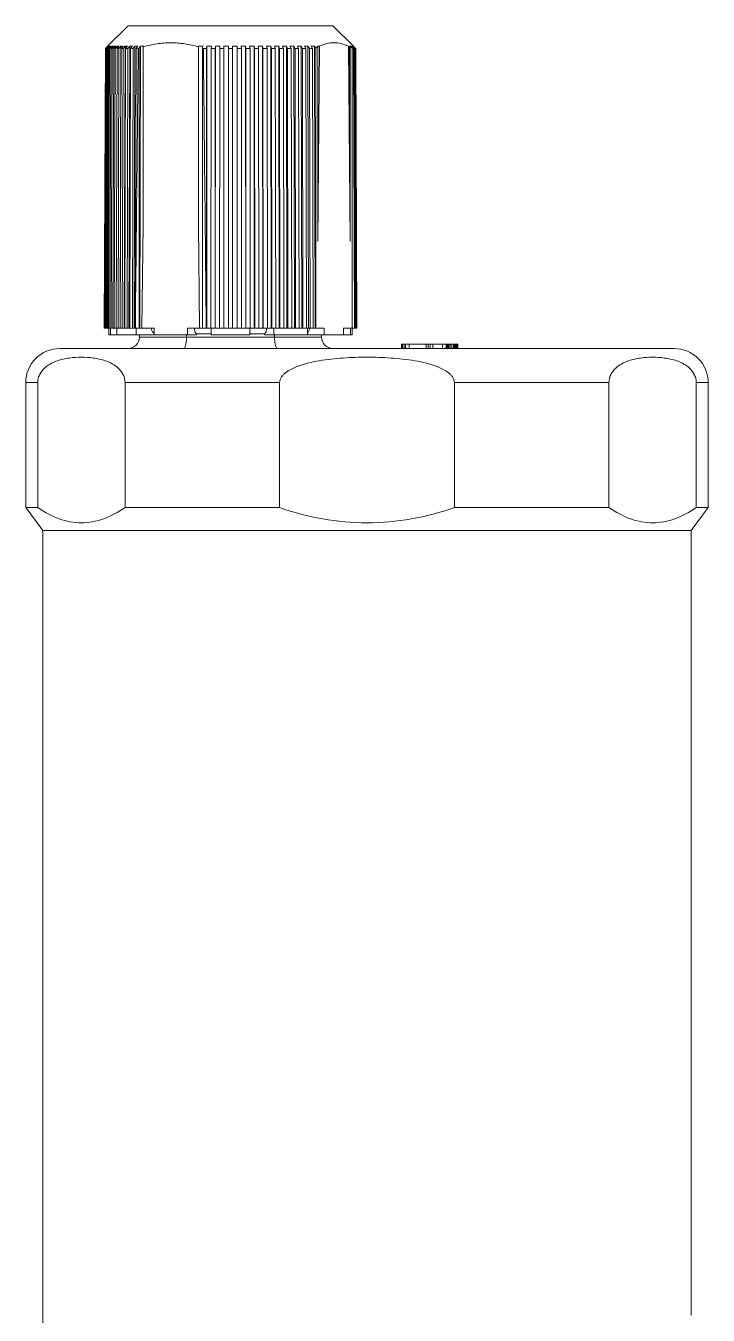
# Model space of a CAD drawing. Header units: millimetres. Extents: x 206 to 1899, y -454 to 296.
# Drawn here: x 598.185 to 600.06, y 54.405 to 57.95 of the extents above; entities that cross this region are included whole.
import ezdxf

# ---------------------------------------------------------------- set-up
doc = ezdxf.new("R2010")
doc.units = ezdxf.units.MM
doc.layers.add('细实线', color=7, linetype='Continuous', lineweight=15)

msp = doc.modelspace()

# ---------------------------------------------------------------- linework, layer by layer
at = {"layer": '细实线', "linetype": 'Continuous', "lineweight": 9}
for p, q in [((598.4664, 57.9502), (598.41, 57.894)), ((598.4664, 57.9502), (599.0289, 57.9502)), ((599.0289, 57.9502), (599.0854, 57.894)), ((598.4038, 57.8877), (598.4009, 57.119)), ((598.4013, 57.119), (598.4042, 57.8877)), ((598.405, 57.8877), (598.4021, 57.119)), ((598.4034, 57.119), (598.4062, 57.8877)), ((598.4069, 57.8908), (598.4038, 57.8877)), ((598.4038, 57.8877), (598.4042, 57.8877)), ((598.4042, 57.8877), (598.4104, 57.8939)), ((598.4112, 57.8939), (598.405, 57.8877)), ((598.405, 57.8877), (598.4062, 57.8877)), ((598.408, 57.8877), (598.4051, 57.119)), ((598.4062, 57.8877), (598.4093, 57.8908)), ((598.41, 57.8939), (598.4069, 57.8908)), ((598.4071, 57.119), (598.41, 57.8877)), ((598.4111, 57.8908), (598.408, 57.8877)), ((598.408, 57.8877), (598.41, 57.8877)), ((598.4093, 57.8908), (598.4124, 57.8939)), ((598.4126, 57.8877), (598.4097, 57.119)), ((598.41, 57.8939), (598.41, 57.894)), ((598.41, 57.8877), (598.413, 57.8908)), ((598.4104, 57.8931), (598.4104, 57.8939)), ((598.4141, 57.8939), (598.4111, 57.8908)), ((598.4124, 57.8922), (598.4124, 57.8939)), ((598.4158, 57.891), (598.4126, 57.8877)), ((598.4126, 57.119), (598.4154, 57.8877)), ((598.4126, 57.8877), (598.4154, 57.8877)), ((598.413, 57.8908), (598.4161, 57.8939)), ((598.4154, 57.8877), (598.4183, 57.8908)), ((598.4186, 57.8939), (598.4158, 57.891)), ((598.416, 57.8913), (598.4161, 57.8939)), ((598.4188, 57.8877), (598.416, 57.119)), ((598.4183, 57.8908), (598.4213, 57.8939)), ((598.4248, 57.8939), (598.4188, 57.8877)), ((598.4188, 57.8877), (598.4224, 57.8877)), ((598.4196, 57.119), (598.4224, 57.8877)), ((598.4213, 57.8903), (598.4213, 57.8939)), ((598.4224, 57.8877), (598.4253, 57.8908)), ((598.4266, 57.8877), (598.4239, 57.119)), ((598.4253, 57.8908), (598.4282, 57.8939)), ((598.4325, 57.8939), (598.4266, 57.8877)), ((598.4266, 57.8877), (598.4309, 57.8877)), ((598.4282, 57.8894), (598.4282, 57.8939)), ((598.4283, 57.119), (598.4309, 57.8877)), ((598.4309, 57.8877), (598.4338, 57.8908)), ((598.436, 57.8877), (598.4334, 57.119)), ((598.4338, 57.8908), (598.4366, 57.8939)), ((598.4417, 57.8939), (598.436, 57.8877)), ((598.436, 57.8877), (598.4411, 57.8877)), ((598.4366, 57.8884), (598.4366, 57.8939)), ((598.4385, 57.119), (598.4411, 57.8877)), ((598.4411, 57.8877), (598.4438, 57.8908)), ((598.4438, 57.8908), (598.4466, 57.8939)), ((598.444, 57.119), (598.4466, 57.8939)), ((598.4469, 57.8877), (598.4444, 57.119)), ((598.4524, 57.8939), (598.4469, 57.8877)), ((598.4469, 57.8877), (598.4527, 57.8877)), ((598.4503, 57.119), (598.4527, 57.8877)), ((598.4527, 57.8877), (598.458, 57.8939)), ((598.4555, 57.119), (598.458, 57.8939)), ((598.4593, 57.8877), (598.4569, 57.119)), ((598.4646, 57.8939), (598.4593, 57.8877)), ((598.4593, 57.8877), (598.4658, 57.8877)), ((598.4634, 57.119), (598.4658, 57.8877)), ((598.4658, 57.8877), (598.4708, 57.8939)), ((598.4684, 57.119), (598.4708, 57.8939)), ((598.4731, 57.8877), (598.4708, 57.119)), ((598.4781, 57.8939), (598.4731, 57.8877)), ((598.4731, 57.8877), (598.4802, 57.8877)), ((598.478, 57.119), (598.4802, 57.8877)), ((598.4802, 57.8877), (598.485, 57.8939)), ((598.4827, 57.119), (598.485, 57.8939)), ((598.4882, 57.8877), (598.486, 57.119)), ((598.493, 57.8939), (598.4882, 57.8877)), ((598.4882, 57.8877), (598.4942, 57.8877)), ((598.4965, 57.8885), (598.5004, 57.8939)), ((598.4965, 57.119), (598.4965, 57.8885)), ((598.4983, 57.119), (598.5004, 57.8939)), ((598.5091, 57.8939), (598.5078, 57.8921)), ((598.5078, 57.4033), (598.5078, 57.8921)), ((598.6595, 57.4033), (598.6599, 57.8939)), ((598.6595, 57.8921), (598.6599, 57.8939)), ((598.6595, 57.4033), (598.6595, 57.8921)), ((598.672, 57.8939), (598.6707, 57.8885)), ((598.6707, 57.119), (598.6707, 57.8885)), ((598.673, 57.8877), (598.6818, 57.8877)), ((598.6813, 57.119), (598.6818, 57.8877)), ((598.6818, 57.8877), (598.6829, 57.8939)), ((598.6824, 57.119), (598.6829, 57.8939)), ((598.6941, 57.8877), (598.6936, 57.119)), ((598.6952, 57.8939), (598.6941, 57.8877)), ((598.6941, 57.8877), (598.7055, 57.8877)), ((598.7052, 57.119), (598.7055, 57.8877)), ((598.7055, 57.8877), (598.7062, 57.8939)), ((598.7059, 57.119), (598.7062, 57.8939)), ((598.7179, 57.8877), (598.7176, 57.119)), ((598.7186, 57.8939), (598.7179, 57.8877)), ((598.7179, 57.8877), (598.7294, 57.8877)), ((598.7293, 57.119), (598.7294, 57.8877)), ((598.7294, 57.8877), (598.7296, 57.8939)), ((598.7295, 57.119), (598.7296, 57.8939)), ((598.7419, 57.8877), (598.7418, 57.119)), ((598.7421, 57.8939), (598.7419, 57.8877)), ((598.7419, 57.8877), (598.7534, 57.8877)), ((598.7534, 57.8877), (598.7532, 57.8939)), ((598.7535, 57.119), (598.7534, 57.8877)), ((598.7658, 57.119), (598.7657, 57.8939)), ((598.7657, 57.8939), (598.7659, 57.8877)), ((598.7659, 57.8877), (598.766, 57.119)), ((598.7659, 57.8877), (598.7774, 57.8877)), ((598.7774, 57.8877), (598.7768, 57.8939)), ((598.7777, 57.119), (598.7774, 57.8877)), ((598.7895, 57.119), (598.7892, 57.8939)), ((598.7892, 57.8939), (598.7898, 57.8877)), ((598.7898, 57.8877), (598.7901, 57.119)), ((598.7898, 57.8877), (598.8012, 57.8877)), ((598.8012, 57.8877), (598.8002, 57.8939)), ((598.8018, 57.119), (598.8012, 57.8877)), ((598.813, 57.119), (598.8125, 57.8939)), ((598.8125, 57.8939), (598.8136, 57.8877)), ((598.8136, 57.8877), (598.8141, 57.119)), ((598.8136, 57.8877), (598.8248, 57.8877)), ((598.8248, 57.8877), (598.8233, 57.8939)), ((598.8255, 57.119), (598.8248, 57.8877)), ((598.8362, 57.119), (598.8354, 57.8939)), ((598.8354, 57.8939), (598.8369, 57.8877)), ((598.8369, 57.8877), (598.8376, 57.119)), ((598.8369, 57.8877), (598.848, 57.8877)), ((598.848, 57.8877), (598.8461, 57.8939)), ((598.8489, 57.119), (598.848, 57.8877)), ((598.8589, 57.119), (598.858, 57.8939)), ((598.858, 57.8939), (598.8599, 57.8877)), ((598.8599, 57.8877), (598.8608, 57.119)), ((598.8599, 57.8877), (598.8707, 57.8877)), ((598.8707, 57.8877), (598.8684, 57.8939)), ((598.8718, 57.119), (598.8707, 57.8877)), ((598.8811, 57.119), (598.88, 57.8939)), ((598.88, 57.8939), (598.8823, 57.8877)), ((598.8823, 57.8877), (598.8834, 57.119)), ((598.8823, 57.8877), (598.8928, 57.8877)), ((598.8928, 57.8877), (598.8901, 57.8939)), ((598.8941, 57.119), (598.8928, 57.8877)), ((598.9026, 57.119), (598.9013, 57.8939)), ((598.9013, 57.8939), (598.9041, 57.8877)), ((598.9041, 57.8877), (598.9053, 57.119)), ((598.9041, 57.8877), (598.9142, 57.8877)), ((598.9142, 57.8877), (598.9111, 57.8939)), ((598.9157, 57.119), (598.9142, 57.8877)), ((598.9234, 57.119), (598.9219, 57.8939)), ((598.9219, 57.8939), (598.9251, 57.8877)), ((598.9251, 57.8877), (598.9265, 57.119)), ((598.9251, 57.8877), (598.9348, 57.8877)), ((598.9348, 57.8877), (598.9313, 57.8939)), ((598.9364, 57.119), (598.9348, 57.8877)), ((598.9433, 57.119), (598.9417, 57.8939)), ((598.9417, 57.8939), (598.9452, 57.8877)), ((598.9452, 57.8877), (598.9468, 57.119)), ((598.9452, 57.8877), (598.9545, 57.8877)), ((598.9545, 57.8877), (598.9507, 57.8939)), ((598.9563, 57.119), (598.9545, 57.8877)), ((598.9623, 57.119), (598.9605, 57.8939)), ((598.9605, 57.8939), (598.9643, 57.8877)), ((598.9643, 57.8877), (598.9661, 57.119)), ((598.9643, 57.8877), (598.9732, 57.8877)), ((598.9732, 57.8877), (598.969, 57.8939)), ((598.9751, 57.119), (598.9732, 57.8877)), ((598.9802, 57.119), (598.9783, 57.8939)), ((598.9783, 57.8939), (598.9818, 57.8887)), ((598.9818, 57.119), (598.9818, 57.8887)), ((598.9877, 57.8919), (598.9863, 57.8939)), ((598.9877, 57.3575), (598.9919, 57.894)), ((598.9877, 57.3575), (598.9877, 57.8919)), ((599.076, 57.3575), (599.0718, 57.894)), ((599.076, 57.3575), (599.074, 57.8939)), ((599.074, 57.8939), (599.076, 57.8919)), ((599.076, 57.3575), (599.076, 57.8919)), ((599.0795, 57.891), (599.0767, 57.8939)), ((599.0793, 57.8913), (599.0793, 57.8939)), ((599.0793, 57.8939), (599.0824, 57.8908)), ((599.0819, 57.8887), (599.0795, 57.891)), ((599.0842, 57.891), (599.0812, 57.8939)), ((599.0819, 57.119), (599.0819, 57.8887)), ((599.0824, 57.8908), (599.0854, 57.8877)), ((599.083, 57.8922), (599.083, 57.8939)), ((599.083, 57.8939), (599.0861, 57.8908)), ((599.0872, 57.8908), (599.0841, 57.8939)), ((599.0874, 57.8877), (599.0842, 57.891)), ((599.085, 57.8931), (599.085, 57.8939)), ((599.085, 57.8939), (599.0881, 57.8908)), ((599.0854, 57.894), (599.0854, 57.8939)), ((599.0885, 57.8908), (599.0854, 57.8939)), ((599.0854, 57.8877), (599.0882, 57.119)), ((599.0854, 57.8877), (599.0874, 57.8877)), ((599.0861, 57.8908), (599.0891, 57.8877)), ((599.0903, 57.8877), (599.0872, 57.8908)), ((599.0903, 57.119), (599.0874, 57.8877)), ((599.0881, 57.8908), (599.0912, 57.8877)), ((599.0916, 57.8877), (599.0885, 57.8908)), ((599.0891, 57.8877), (599.092, 57.119)), ((599.0891, 57.8877), (599.0903, 57.8877)), ((599.0932, 57.119), (599.0903, 57.8877)), ((599.0912, 57.8877), (599.0941, 57.119)), ((599.0912, 57.8877), (599.0916, 57.8877)), ((599.0945, 57.119), (599.0916, 57.8877)), ((598.5044, 57.119), (598.5078, 57.4033)), ((598.6628, 57.119), (598.6595, 57.4033)), ((599.0822, 57.119), (599.0819, 57.1992)), ((598.4863, 57.1346), (598.4862, 57.119)), ((598.4863, 57.1346), (598.4862, 57.119)), ((598.5378, 57.119), (598.4009, 57.119)), ((598.4133, 57.119), (598.4133, 57.1002)), ((598.6546, 57.1002), (598.4133, 57.1002)), ((598.4176, 57.119), (598.4176, 57.1002)), ((598.4352, 57.119), (598.4352, 57.1002)), ((598.4883, 57.119), (598.4883, 57.1002)), ((598.4977, 57.1002), (598.4977, 57.094)), ((598.9977, 57.094), (598.4977, 57.094)), ((598.5378, 57.119), (598.5378, 57.1002)), ((598.6267, 57.1002), (598.6267, 57.094)), ((598.6294, 57.119), (598.6294, 57.1002)), ((599.0054, 57.119), (598.6294, 57.119)), ((598.6546, 57.1034), (598.6546, 57.1002)), ((598.6946, 57.1034), (598.6546, 57.1034)), ((598.6946, 57.119), (598.6946, 57.1002)), ((598.8008, 57.1002), (598.6946, 57.1002)), ((598.8008, 57.119), (598.8008, 57.1002)), ((598.8408, 57.1034), (598.8008, 57.1034)), ((598.8408, 57.1034), (598.8408, 57.1002)), ((599.0821, 57.1002), (598.8408, 57.1002)), ((598.8667, 57.119), (598.8667, 57.1002)), ((598.8687, 57.1002), (598.8687, 57.094)), ((598.9588, 57.119), (598.9588, 57.1002)), ((598.9977, 57.1002), (598.9977, 57.094)), ((599.0054, 57.119), (599.0054, 57.1002)), ((599.0583, 57.119), (599.0583, 57.1002)), ((599.0945, 57.119), (599.0583, 57.119)), ((599.0778, 57.119), (599.0778, 57.1002)), ((599.0821, 57.119), (599.0821, 57.1002)), ((598.2789, 57.0627), (599.9664, 57.0627)), ((599.2171, 57.0627), (599.2171, 57.0752)), ((599.2171, 57.0752), (599.3719, 57.0752)), ((599.2176, 57.0627), (599.2176, 57.0752)), ((599.2202, 57.0627), (599.2202, 57.0752)), ((599.2245, 57.0627), (599.2245, 57.0752)), ((599.2281, 57.0627), (599.2281, 57.0752)), ((599.2385, 57.0627), (599.2385, 57.0752)), ((599.2855, 57.0627), (599.2855, 57.0752)), ((599.291, 57.0627), (599.291, 57.0752)), ((599.2966, 57.0627), (599.2966, 57.0752)), ((599.3036, 57.0627), (599.3036, 57.0752)), ((599.3302, 57.0627), (599.3302, 57.0752)), ((599.34, 57.0627), (599.34, 57.0752)), ((599.3425, 57.0627), (599.3425, 57.0752)), ((599.3435, 57.0627), (599.3435, 57.0752)), ((599.347, 57.0627), (599.347, 57.0752)), ((599.35, 57.0627), (599.35, 57.0752)), ((599.3505, 57.0627), (599.3505, 57.0752)), ((599.3544, 57.0627), (599.3544, 57.0752)), ((599.3599, 57.0627), (599.3599, 57.0752)), ((599.362, 57.0627), (599.362, 57.0752)), ((599.3646, 57.0627), (599.3646, 57.0752)), ((599.3661, 57.0627), (599.3661, 57.0752)), ((599.369, 57.0627), (599.369, 57.0752)), ((599.3703, 57.0627), (599.3703, 57.0752)), ((599.3719, 57.0627), (599.3719, 57.0752)), ((598.1852, 56.969), (598.1852, 56.6252)), ((598.1852, 56.969), (598.2178, 56.969)), ((598.2178, 56.969), (598.2178, 56.6252)), ((598.4579, 56.969), (598.4579, 56.6252)), ((598.4579, 56.969), (598.8826, 56.969)), ((598.8826, 56.969), (598.8826, 56.6252)), ((599.3627, 56.969), (599.3627, 56.6252)), ((599.3627, 56.969), (599.7875, 56.969)), ((599.7875, 56.969), (599.7875, 56.6252)), ((600.0275, 56.969), (600.0275, 56.6252)), ((600.0275, 56.969), (600.0602, 56.969)), ((600.0602, 56.969), (600.0602, 56.6252)), ((598.2321, 56.5627), (598.1852, 56.6252)), ((598.1852, 56.6252), (598.2178, 56.6252)), ((598.4579, 56.6252), (598.8826, 56.6252)), ((599.3627, 56.6252), (599.7875, 56.6252)), ((600.0133, 56.5627), (600.0602, 56.6252)), ((600.0275, 56.6252), (600.0602, 56.6252)), ((598.2321, 54.3579), (598.2321, 56.5627)), ((600.0133, 56.5627), (598.2321, 56.5627)), ((600.0133, 54.4047), (600.0133, 56.5627)), ((600.0129, 54.4043), (600.0133, 54.4047))]:
    msp.add_line(p, q, dxfattribs=at)
for centre, radius, start, end in [((598.4133, 57.8874), 0.00663, 82.4597, 97.5403), ((598.4173, 57.8793), 0.0147, 84.9242, 95.0758), ((598.4231, 57.8682), 0.0257, 86.1638, 93.8362), ((598.4303, 57.8544), 0.0396, 86.9055, 93.0945), ((598.4392, 57.838), 0.056, 87.3966, 92.6034), ((598.4495, 57.8195), 0.0745, 87.7438, 92.2562), ((598.4613, 57.799), 0.0949, 88.0008, 91.9992), ((598.4745, 57.7772), 0.1168, 88.1974, 91.8026), ((598.489, 57.7543), 0.1396, 88.3515, 91.6485), ((598.6034, 57.5715), 0.3346, 108.633, 109.0491), ((598.5048, 57.7309), 0.1631, 88.4744, 91.5256), ((598.666, 57.5759), 0.3181, 88.9076, 91.0924), ((598.5638, 57.5715), 0.3346, 70.9509, 71.367), ((598.689, 57.5663), 0.3277, 88.9237, 91.0763), ((598.7124, 57.5598), 0.3342, 88.9342, 91.0658), ((598.7359, 57.5565), 0.3374, 88.9394, 91.0606), ((598.7595, 57.5565), 0.3374, 88.9394, 91.0606), ((598.783, 57.5598), 0.3342, 88.9342, 91.0658), ((598.8063, 57.5663), 0.3277, 88.9237, 91.0763), ((598.8294, 57.5759), 0.3181, 88.9076, 91.0924), ((598.852, 57.5884), 0.3056, 88.8855, 91.1145), ((598.8742, 57.6035), 0.2905, 88.8568, 91.1432), ((598.8957, 57.621), 0.2729, 88.8207, 91.1793), ((598.9165, 57.6406), 0.2534, 88.7761, 91.2239), ((598.9365, 57.6617), 0.2322, 88.7216, 91.2784), ((598.9556, 57.6842), 0.2098, 88.655, 91.345), ((598.9737, 57.7074), 0.1866, 88.5739, 91.4261), ((599.0505, 57.7707), 0.1365, 117.3747, 120.1983), ((598.9906, 57.731), 0.163, 89.5511, 91.5261), ((599.0723, 57.8683), 0.0257, 86.1584, 91.1278), ((599.012, 57.7685), 0.139, 59.8271, 62.5998), ((599.078, 57.8793), 0.0147, 84.9242, 95.0758), ((599.0821, 57.8874), 0.00663, 82.4597, 97.5403), ((598.4664, 57.094), 0.0312, 270, 0), ((598.9455, 57.119), 0.0196, 359.1805, 359.9997), ((599.0289, 57.094), 0.0312, 180, 270), ((598.2789, 56.969), 0.0938, 90, 180), ((599.9664, 56.969), 0.0938, 0, 90)]:
    msp.add_arc(centre, radius, start, end, dxfattribs=at)
for points, knots in [([(598.5836, 57.9035), (598.5708, 57.9035), (598.5452, 57.9015), (598.5201, 57.8957), (598.5078, 57.8921)], [0, 0, 0, 0, 0.498634, 1, 1, 1, 1]), ([(598.6595, 57.8921), (598.6471, 57.8957), (598.6221, 57.9015), (598.5964, 57.9035), (598.5836, 57.9035)], [0, 0, 0, 0, 0.501367, 1, 1, 1, 1]), ([(599.0718, 57.894), (599.0654, 57.897), (599.0524, 57.9018), (599.0318, 57.9044), (599.0113, 57.9018), (598.9982, 57.897), (598.9919, 57.894)], [0, 0, 0, 0, 0.254893, 0.5, 0.745107, 1, 1, 1, 1]), ([(598.5303, 57.119), (598.5303, 57.1175), (598.5307, 57.1145), (598.5322, 57.1104), (598.5345, 57.1069), (598.5367, 57.1052), (598.5378, 57.1046)], [0, 0, 0, 0, 0.267291, 0.526393, 0.771308, 1, 1, 1, 1]), ([(598.6188, 57.0627), (598.6201, 57.0627), (598.6219, 57.0649), (598.6232, 57.0681), (598.6244, 57.072), (598.6254, 57.0766), (598.6264, 57.0841), (598.6267, 57.0899), (598.6267, 57.094)], [0, 0, 0, 0, 0.1115, 0.20559, 0.326347, 0.471188, 0.6357, 1, 1, 1, 1]), ([(598.6487, 57.119), (598.6487, 57.117), (598.6489, 57.1141), (598.6496, 57.1104), (598.6503, 57.108), (598.6512, 57.1061), (598.6522, 57.1046), (598.6533, 57.1036), (598.6542, 57.1034), (598.6546, 57.1034)], [0, 0, 0, 0, 0.337979, 0.493257, 0.632954, 0.753466, 0.853042, 0.933031, 1, 1, 1, 1]), ([(598.8408, 57.1034), (598.8412, 57.1034), (598.8421, 57.1036), (598.8432, 57.1046), (598.8442, 57.1061), (598.845, 57.108), (598.8458, 57.1104), (598.8465, 57.1141), (598.8467, 57.117), (598.8467, 57.119)], [0, 0, 0, 0, 0.066969, 0.146958, 0.246534, 0.367046, 0.506743, 0.662021, 1, 1, 1, 1]), ([(598.8687, 57.094), (598.8687, 57.0899), (598.869, 57.0841), (598.87, 57.0766), (598.871, 57.072), (598.8721, 57.0681), (598.8735, 57.0649), (598.8753, 57.0627), (598.8765, 57.0627)], [0, 0, 0, 0, 0.3643, 0.528812, 0.673653, 0.79441, 0.8885, 1, 1, 1, 1]), ([(598.9588, 57.1054), (598.9607, 57.1068), (598.9639, 57.111), (598.965, 57.1161), (598.965, 57.1187)], [0, 0, 0, 0, 0.476811, 1, 1, 1, 1]), ([(598.2178, 56.969), (598.2178, 56.9742), (598.2194, 56.9839), (598.2269, 56.9991), (598.2392, 57.0123), (598.2556, 57.0226), (598.2719, 57.0294), (598.2884, 57.0339), (598.3103, 57.0378), (598.3378, 57.0396), (598.3654, 57.0378), (598.3873, 57.0339), (598.4037, 57.0294), (598.4201, 57.0226), (598.4365, 57.0123), (598.4488, 56.9991), (598.4562, 56.9839), (598.4579, 56.9742), (598.4579, 56.969)], [0, 0, 0, 0, 0.051376, 0.094363, 0.164317, 0.225217, 0.282361, 0.337725, 0.392195, 0.499997, 0.607801, 0.662272, 0.717636, 0.774781, 0.835682, 0.905636, 0.948627, 1, 1, 1, 1]), ([(598.8826, 56.969), (598.8826, 56.9717), (598.8837, 56.9773), (598.8875, 56.9847), (598.8928, 56.991), (598.9011, 56.9983), (598.9128, 57.0056), (598.9278, 57.0124), (598.9434, 57.0179), (598.9645, 57.0239), (598.9914, 57.0294), (599.024, 57.0339), (599.0568, 57.0369), (599.0897, 57.0385), (599.1227, 57.039), (599.1556, 57.0385), (599.1885, 57.0369), (599.2213, 57.0339), (599.254, 57.0294), (599.2809, 57.0239), (599.302, 57.0179), (599.3175, 57.0124), (599.3325, 57.0056), (599.3443, 56.9983), (599.3525, 56.991), (599.3579, 56.9847), (599.3617, 56.9773), (599.3627, 56.9717), (599.3627, 56.969)], [0, 0, 0, 0, 0.015653, 0.031319, 0.046974, 0.06261, 0.093845, 0.125086, 0.156329, 0.187573, 0.25005, 0.312533, 0.375019, 0.437506, 0.499994, 0.562481, 0.624969, 0.687455, 0.749939, 0.812417, 0.843662, 0.874906, 0.906149, 0.937386, 0.953022, 0.968679, 0.984346, 1, 1, 1, 1]), ([(599.7875, 56.969), (599.7875, 56.9742), (599.7891, 56.9839), (599.7965, 56.9991), (599.8089, 57.0123), (599.8252, 57.0226), (599.8416, 57.0294), (599.8581, 57.0339), (599.8799, 57.0378), (599.9075, 57.0396), (599.9351, 57.0378), (599.957, 57.0339), (599.9734, 57.0294), (599.9898, 57.0226), (600.0061, 57.0123), (600.0185, 56.9991), (600.0259, 56.9839), (600.0275, 56.9742), (600.0275, 56.969)], [0, 0, 0, 0, 0.051383, 0.094373, 0.164329, 0.22523, 0.282376, 0.337743, 0.392215, 0.500023, 0.60783, 0.662304, 0.717671, 0.774819, 0.835724, 0.905685, 0.948671, 1, 1, 1, 1]), ([(598.4579, 56.6252), (598.4395, 56.6127), (598.4104, 56.5968), (598.3688, 56.5855), (598.3378, 56.5826), (598.3069, 56.5855), (598.2653, 56.5968), (598.2362, 56.6127), (598.2178, 56.6252)], [0, 0, 0, 0, 0.259006, 0.38087, 0.5, 0.61913, 0.740995, 1, 1, 1, 1]), ([(599.3627, 56.6252), (599.3242, 56.6121), (599.245, 56.591), (599.1227, 56.5798), (599.0003, 56.591), (598.9212, 56.6121), (598.8826, 56.6252)], [0, 0, 0, 0, 0.25003, 0.5, 0.74997, 1, 1, 1, 1]), ([(600.0275, 56.6252), (600.0092, 56.6127), (599.9801, 56.5968), (599.9385, 56.5855), (599.9075, 56.5826), (599.8766, 56.5855), (599.835, 56.5968), (599.8059, 56.6127), (599.7875, 56.6252)], [0, 0, 0, 0, 0.259006, 0.38087, 0.5, 0.61913, 0.740995, 1, 1, 1, 1])]:
    msp.add_open_spline(points, degree=3, knots=knots, dxfattribs=at)
for points in [[(598.4112, 57.8939), (598.4109, 57.894), (598.4106, 57.894), (598.4104, 57.8939)], [(598.4942, 57.8877), (598.4915, 57.6367), (598.4889, 57.3857), (598.4863, 57.1346)], [(598.681, 57.119), (598.6785, 57.3752), (598.6758, 57.6315), (598.673, 57.8877)], [(599.085, 57.8939), (599.0847, 57.894), (599.0844, 57.894), (599.0841, 57.8939)]]:
    msp.add_open_spline(points, degree=3, dxfattribs=at)

doc.saveas('drawing.dxf')
